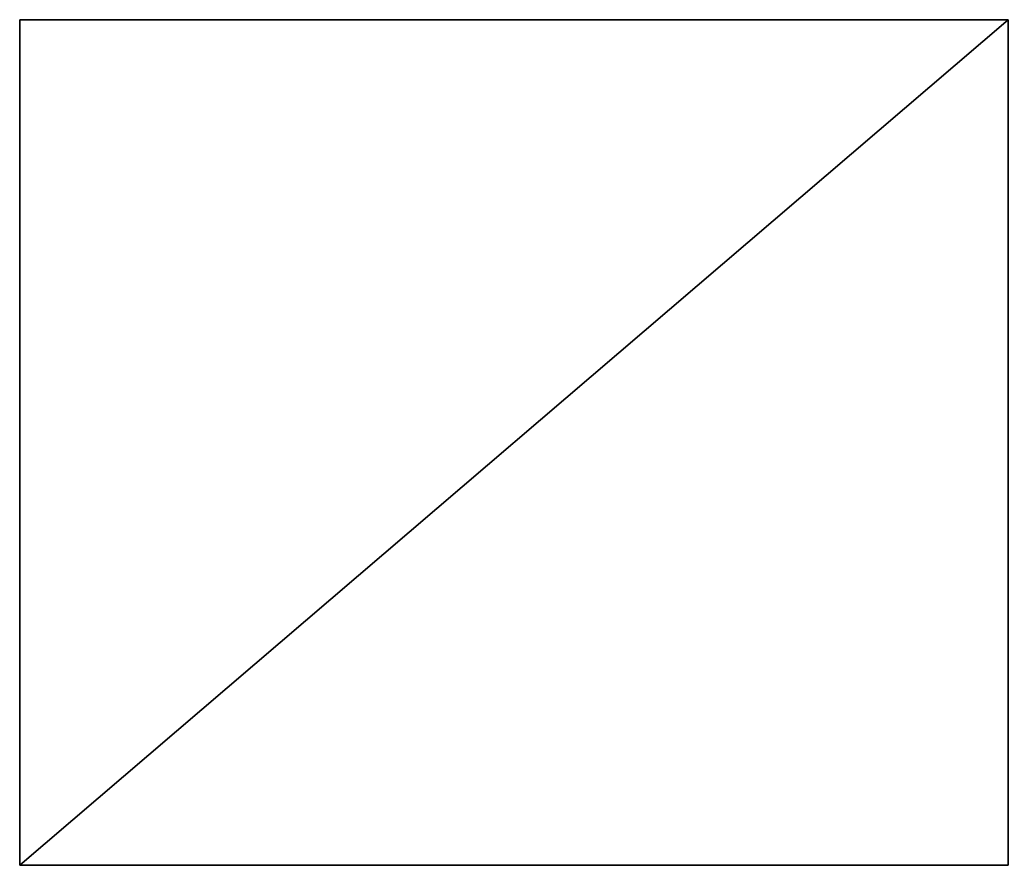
# Model space of a CAD drawing. Header units: metres. Extents: x -30 to 180, y -14 to 166.
import ezdxf

# ---------------------------------------------------------------- set-up
doc = ezdxf.new("R2010")
doc.units = ezdxf.units.M
doc.header["$LTSCALE"] = 1000
doc.layers.add('geometry$start_volume', color=18, linetype='Continuous', true_color=0x000000)

msp = doc.modelspace()

# ---------------------------------------------------------------- meshes
at = {"layer": 'geometry$start_volume'}
mesh = msp.add_polyface(dxfattribs=at)
corners = [(180, -13.91, -15), (180, -13.91, 50), (180, 165.73, -15), (180, 165.73, 50), (180, 165.73, -15), (180, 165.73, 50), (-30, 165.73, -15), (-30, 165.73, 50), (-30, 165.73, -15), (-30, 165.73, 50), (-30, -13.91, -15), (-30, -13.91, 50), (-30, -13.91, -15), (-30, -13.91, 50), (180, -13.91, -15), (180, -13.91, 50), (180, -13.91, -15), (180, 165.73, -15), (-30, 165.73, -15), (-30, -13.91, -15), (180, -13.91, 50), (180, 165.73, 50), (-30, 165.73, 50), (-30, -13.91, 50)]
mesh.append_faces([[corners[k] for k in face] for face in [(0, 2, 3, 1), (4, 6, 7, 5), (8, 10, 11, 9), (12, 14, 15, 13), (17, 16, 19, 19), (19, 18, 17, 17), (21, 23, 20, 20), (23, 21, 22, 22)]])

doc.saveas('drawing.dxf')
